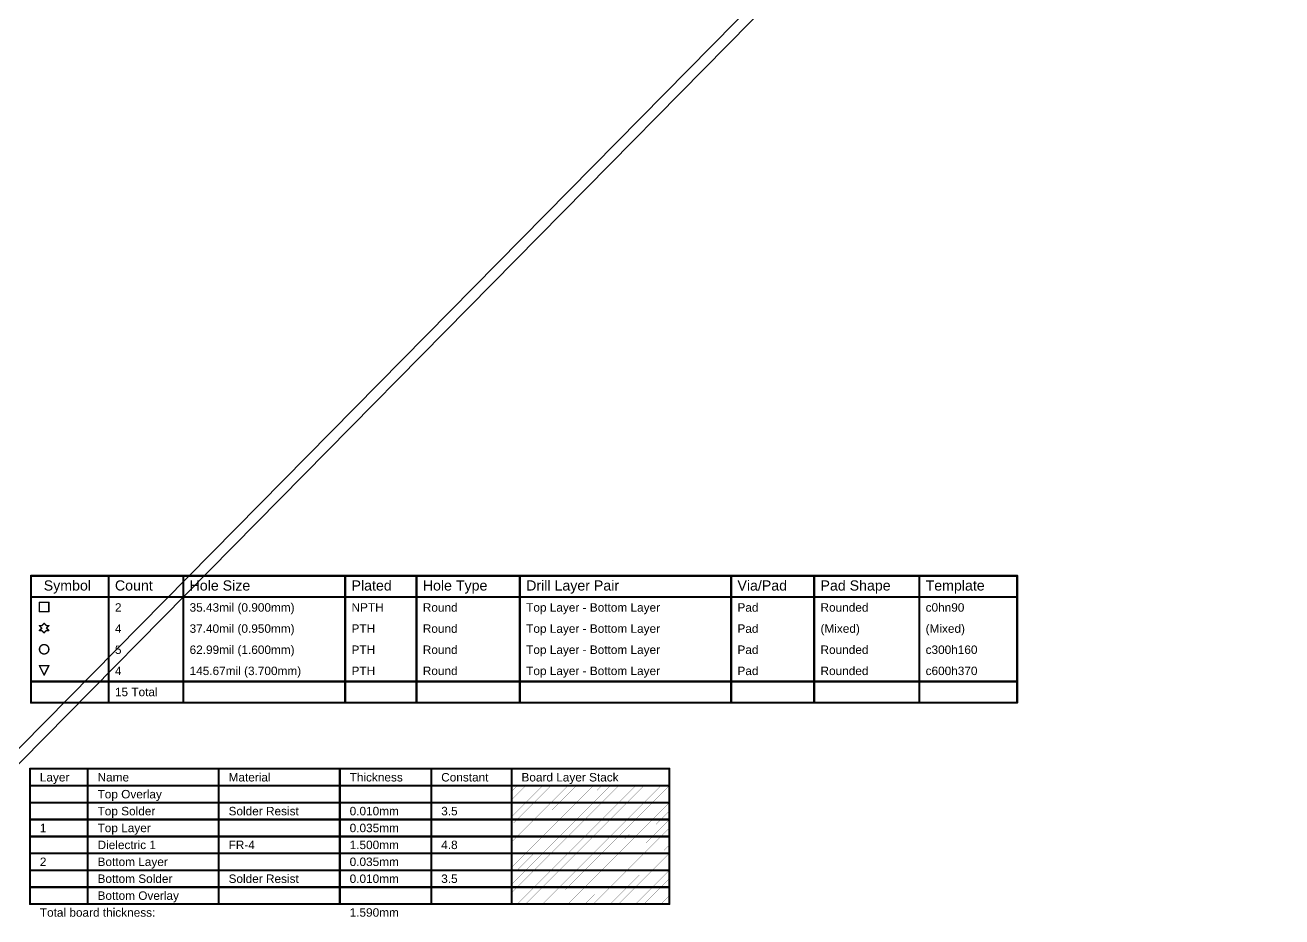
# Model space of a CAD drawing. Header units: inches. Extents: x -22 to 5433, y -38 to 5417.
# Drawn here: x 92.7 to 319.3, y -28.4 to 132.3 of the extents above; entities that cross this region are included whole.
import ezdxf

# ---------------------------------------------------------------- set-up
doc = ezdxf.new("R2010")
doc.units = ezdxf.units.IN
for name, color, linetype in [('Drill Drawing', 1, 'Continuous'), ('Fabrication', 76, 'Continuous'), ('Top Solder', 216, 'Continuous')]:
    doc.layers.add(name, color=color, linetype=linetype)
doc.styles.add('Arial', font='', dxfattribs={"height": 0.2})
doc.styles.get('Arial').set_extended_font_data('Arial')

# ---------------------------------------------------------------- blocks, each defined once
blk = doc.blocks.new('TL3340AF160QG_5')
at = {"layer": 'Top Solder'}
for p in [(1.7, 0.34), (-0.77, 0)]:
    blk.add_line(p, (5432.07, -5356.68), dxfattribs=at)

msp = doc.modelspace()

# ---------------------------------------------------------------- linework, layer by layer
at = {"layer": 'Drill Drawing'}
for points, const_width in [([(93.79, 33.08), (271.59, 33.08)], 0.381), ([(93.79, 10.22), (93.79, 33.08)], 0.381), ([(107.78, 10.22), (107.78, 33.08)], 0.381), ([(121.24, 10.22), (121.24, 33.08)], 0.381), ([(150.44, 10.22), (150.44, 33.08)], 0.381), ([(163.29, 10.22), (163.29, 33.08)], 0.381), ([(181.93, 10.22), (181.93, 33.08)], 0.381), ([(220.02, 10.22), (220.02, 33.08)], 0.381), ([(235, 10.22), (235, 33.08)], 0.381), ([(253.94, 10.22), (253.94, 33.08)], 0.381), ([(271.59, 10.22), (271.59, 33.08)], 0.381), ([(93.79, 29.27), (271.59, 29.27)], 0.381), ([(95.31, 28.3), (97, 28.3)], 0.254), ([(95.31, 26.61), (95.31, 28.3)], 0.254), ([(97, 26.61), (97, 28.3)], 0.254), ([(95.31, 26.61), (97, 26.61)], 0.254), ([(95.31, 24.07), (95.73, 23.64)], 0.254), ([(95.31, 24.07), (95.73, 24.07)], 0.254), ([(95.31, 23.22), (95.73, 23.64)], 0.254), ([(95.31, 23.22), (95.73, 23.22)], 0.254), ([(95.73, 24.07), (96.15, 24.49)], 0.254), ([(95.73, 23.22), (96.15, 22.8)], 0.254), ([(96.15, 24.49), (96.58, 24.07)], 0.254), ([(96.15, 22.8), (96.58, 23.22)], 0.254), ([(96.58, 24.07), (97, 24.07)], 0.254), ([(96.58, 23.64), (97, 24.07)], 0.254), ([(96.58, 23.64), (97, 23.22)], 0.254), ([(96.58, 23.22), (97, 23.22)], 0.254), ([(95.31, 16.87), (97, 16.87)], 0.254), ([(95.31, 16.87), (96.15, 15.18)], 0.254), ([(96.15, 15.18), (97, 16.87)], 0.254), ([(93.79, 14.03), (271.59, 14.03)], 0.381), ([(93.79, 10.22), (271.59, 10.22)], 0.381)]:
    msp.add_lwpolyline(points, dxfattribs=dict(at, const_width=const_width))
for points, const_width in [([(93.69, 33.08, 1), (93.88, 33.08, 1)], 0.191), ([(93.69, 33.08, 1), (93.88, 33.08, 1)], 0.191), ([(107.69, 33.08, 1), (107.88, 33.08, 1)], 0.191), ([(121.15, 33.08, 1), (121.34, 33.08, 1)], 0.191), ([(150.35, 33.08, 1), (150.54, 33.08, 1)], 0.191), ([(163.2, 33.08, 1), (163.39, 33.08, 1)], 0.191), ([(181.83, 33.08, 1), (182.02, 33.08, 1)], 0.191), ([(219.92, 33.08, 1), (220.11, 33.08, 1)], 0.191), ([(234.91, 33.08, 1), (235.1, 33.08, 1)], 0.191), ([(253.85, 33.08, 1), (254.04, 33.08, 1)], 0.191), ([(271.5, 33.08, 1), (271.69, 33.08, 1)], 0.191), ([(271.5, 33.08, 1), (271.69, 33.08, 1)], 0.191), ([(93.69, 29.27, 1), (93.88, 29.27, 1)], 0.191), ([(271.5, 29.27, 1), (271.69, 29.27, 1)], 0.191), ([(95.24, 28.3, 1), (95.37, 28.3, 1)], 0.127), ([(95.24, 28.3, 1), (95.37, 28.3, 1)], 0.127), ([(96.94, 28.3, 1), (97.07, 28.3, 1)], 0.127), ([(96.94, 28.3, 1), (97.07, 28.3, 1)], 0.127), ([(95.24, 26.61, 1), (95.37, 26.61, 1)], 0.127), ([(95.24, 26.61, 1), (95.37, 26.61, 1)], 0.127), ([(96.94, 26.61, 1), (97.07, 26.61, 1)], 0.127), ([(96.94, 26.61, 1), (97.07, 26.61, 1)], 0.127), ([(95.24, 24.07, 1), (95.37, 24.07, 1)], 0.127), ([(95.24, 24.07, 1), (95.37, 24.07, 1)], 0.127), ([(95.24, 23.22, 1), (95.37, 23.22, 1)], 0.127), ([(95.24, 23.22, 1), (95.37, 23.22, 1)], 0.127), ([(95.67, 24.07, 1), (95.8, 24.07, 1)], 0.127), ([(95.67, 24.07, 1), (95.8, 24.07, 1)], 0.127), ([(95.67, 23.64, 1), (95.8, 23.64, 1)], 0.127), ([(95.67, 23.64, 1), (95.8, 23.64, 1)], 0.127), ([(95.67, 23.22, 1), (95.8, 23.22, 1)], 0.127), ([(95.67, 23.22, 1), (95.8, 23.22, 1)], 0.127), ([(96.09, 24.49, 1), (96.22, 24.49, 1)], 0.127), ([(96.09, 24.49, 1), (96.22, 24.49, 1)], 0.127), ([(96.09, 22.8, 1), (96.22, 22.8, 1)], 0.127), ([(96.09, 22.8, 1), (96.22, 22.8, 1)], 0.127), ([(96.51, 24.07, 1), (96.64, 24.07, 1)], 0.127), ([(96.51, 24.07, 1), (96.64, 24.07, 1)], 0.127), ([(96.51, 23.64, 1), (96.64, 23.64, 1)], 0.127), ([(96.51, 23.64, 1), (96.64, 23.64, 1)], 0.127), ([(96.51, 23.22, 1), (96.64, 23.22, 1)], 0.127), ([(96.51, 23.22, 1), (96.64, 23.22, 1)], 0.127), ([(96.94, 24.07, 1), (97.07, 24.07, 1)], 0.127), ([(96.94, 24.07, 1), (97.07, 24.07, 1)], 0.127), ([(96.94, 23.22, 1), (97.07, 23.22, 1)], 0.127), ([(96.94, 23.22, 1), (97.07, 23.22, 1)], 0.127), ([(97, 19.83, 1), (95.31, 19.83, 1)], 0.254), ([(95.24, 19.83, 1), (95.37, 19.83, 1)], 0.127), ([(96.94, 19.83, 1), (97.07, 19.83, 1)], 0.127), ([(95.24, 16.87, 1), (95.37, 16.87, 1)], 0.127), ([(95.24, 16.87, 1), (95.37, 16.87, 1)], 0.127), ([(96.94, 16.87, 1), (97.07, 16.87, 1)], 0.127), ([(96.94, 16.87, 1), (97.07, 16.87, 1)], 0.127), ([(93.69, 14.03, 1), (93.88, 14.03, 1)], 0.191), ([(96.09, 15.18, 1), (96.22, 15.18, 1)], 0.127), ([(96.09, 15.18, 1), (96.22, 15.18, 1)], 0.127), ([(271.5, 14.03, 1), (271.69, 14.03, 1)], 0.191), ([(93.69, 10.22, 1), (93.88, 10.22, 1)], 0.191), ([(93.69, 10.22, 1), (93.88, 10.22, 1)], 0.191), ([(107.69, 10.22, 1), (107.88, 10.22, 1)], 0.191), ([(121.15, 10.22, 1), (121.34, 10.22, 1)], 0.191), ([(150.35, 10.22, 1), (150.54, 10.22, 1)], 0.191), ([(163.2, 10.22, 1), (163.39, 10.22, 1)], 0.191), ([(181.83, 10.22, 1), (182.02, 10.22, 1)], 0.191), ([(219.92, 10.22, 1), (220.11, 10.22, 1)], 0.191), ([(234.91, 10.22, 1), (235.1, 10.22, 1)], 0.191), ([(253.85, 10.22, 1), (254.04, 10.22, 1)], 0.191), ([(271.5, 10.22, 1), (271.69, 10.22, 1)], 0.191), ([(271.5, 10.22, 1), (271.69, 10.22, 1)], 0.191)]:
    msp.add_lwpolyline(points, format="xyb", close=True, dxfattribs=dict(at, const_width=const_width))
at = {"layer": 'Fabrication'}
for points, const_width in [([(93.6, -1.71), (208.89, -1.71)], 0.381), ([(93.6, -26.1), (93.6, -1.71)], 0.381), ([(104.01, -26.1), (104.01, -1.71)], 0.381), ([(127.63, -26.1), (127.63, -1.71)], 0.381), ([(149.47, -26.1), (149.47, -1.71)], 0.381), ([(165.97, -26.1), (165.97, -1.71)], 0.381), ([(180.45, -26.1), (180.45, -1.71)], 0.381), ([(208.89, -26.1), (208.89, -1.71)], 0.381), ([(93.6, -4.76), (208.89, -4.76)], 0.381), ([(180.45, -7.29), (182.98, -4.76)], 0.0254), ([(180.45, -5.77), (181.45, -4.76)], 0.0254), ([(181.45, -7.81), (184.5, -4.76)], 0.0254), ([(182.98, -7.81), (186.03, -4.76)], 0.0254), ([(184.5, -7.81), (187.55, -4.76)], 0.0254), ([(186.03, -7.81), (189.07, -4.76)], 0.0254), ([(187.55, -7.81), (190.6, -4.76)], 0.0254), ([(189.07, -7.81), (192.12, -4.76)], 0.0254), ([(190.6, -7.81), (193.65, -4.76)], 0.0254), ([(192.12, -7.81), (195.17, -4.76)], 0.0254), ([(193.65, -7.81), (196.69, -4.76)], 0.0254), ([(195.17, -7.81), (198.22, -4.76)], 0.0254), ([(196.69, -7.81), (199.74, -4.76)], 0.0254), ([(198.22, -7.81), (201.27, -4.76)], 0.0254), ([(199.74, -7.81), (202.79, -4.76)], 0.0254), ([(201.27, -7.81), (204.31, -4.76)], 0.0254), ([(202.79, -7.81), (205.84, -4.76)], 0.0254), ([(204.31, -7.81), (207.36, -4.76)], 0.0254), ([(205.84, -7.81), (208.89, -4.76)], 0.0254), ([(207.36, -7.81), (208.89, -6.29)], 0.0254), ([(93.6, -7.81), (104.01, -7.81)], 0.381), ([(104.01, -7.81), (127.63, -7.81)], 0.381), ([(127.63, -7.81), (149.47, -7.81)], 0.381), ([(149.47, -7.81), (165.97, -7.81)], 0.381), ([(165.97, -7.81), (180.45, -7.81)], 0.381), ([(180.45, -7.81), (208.89, -7.81)], 0.381), ([(180.45, -10.34), (182.98, -7.81)], 0.0254), ([(180.45, -8.82), (181.45, -7.81)], 0.0254), ([(181.45, -10.86), (184.5, -7.81)], 0.0254), ([(182.98, -10.86), (186.03, -7.81)], 0.0254), ([(184.5, -10.86), (187.55, -7.81)], 0.0254), ([(186.03, -10.86), (189.07, -7.81)], 0.0254), ([(187.55, -10.86), (190.6, -7.81)], 0.0254), ([(189.07, -10.86), (192.12, -7.81)], 0.0254), ([(190.6, -10.86), (193.65, -7.81)], 0.0254), ([(192.12, -10.86), (195.17, -7.81)], 0.0254), ([(193.65, -10.86), (196.69, -7.81)], 0.0254), ([(195.17, -10.86), (198.22, -7.81)], 0.0254), ([(196.69, -10.86), (199.74, -7.81)], 0.0254), ([(198.22, -10.86), (201.27, -7.81)], 0.0254), ([(199.74, -10.86), (202.79, -7.81)], 0.0254), ([(201.27, -10.86), (204.31, -7.81)], 0.0254), ([(202.79, -10.86), (205.84, -7.81)], 0.0254), ([(204.31, -10.86), (207.36, -7.81)], 0.0254), ([(205.84, -10.86), (208.89, -7.81)], 0.0254), ([(93.6, -10.86), (104.01, -10.86)], 0.381), ([(104.01, -10.86), (127.63, -10.86)], 0.381), ([(127.63, -10.86), (149.47, -10.86)], 0.381), ([(149.47, -10.86), (165.97, -10.86)], 0.381), ([(165.97, -10.86), (180.45, -10.86)], 0.381), ([(180.45, -10.86), (208.89, -10.86)], 0.381), ([(180.45, -13.39), (182.98, -10.86)], 0.0254), ([(180.45, -11.87), (181.45, -10.86)], 0.0254), ([(181.45, -13.91), (184.5, -10.86)], 0.0254), ([(182.98, -13.91), (186.03, -10.86)], 0.0254), ([(184.5, -13.91), (187.55, -10.86)], 0.0254), ([(186.03, -13.91), (189.07, -10.86)], 0.0254), ([(187.55, -13.91), (190.6, -10.86)], 0.0254), ([(189.07, -13.91), (192.12, -10.86)], 0.0254), ([(190.6, -13.91), (193.65, -10.86)], 0.0254), ([(192.12, -13.91), (195.17, -10.86)], 0.0254), ([(193.65, -13.91), (196.69, -10.86)], 0.0254), ([(195.17, -13.91), (198.22, -10.86)], 0.0254), ([(196.69, -13.91), (199.74, -10.86)], 0.0254), ([(198.22, -13.91), (201.27, -10.86)], 0.0254), ([(199.74, -13.91), (202.79, -10.86)], 0.0254), ([(201.27, -13.91), (204.31, -10.86)], 0.0254), ([(202.79, -13.91), (205.84, -10.86)], 0.0254), ([(204.31, -13.91), (207.36, -10.86)], 0.0254), ([(205.84, -13.91), (208.89, -10.86)], 0.0254), ([(207.36, -10.86), (208.89, -9.33)], 0.0254), ([(207.36, -13.91), (208.89, -12.38)], 0.0254), ([(93.6, -13.91), (104.01, -13.91)], 0.381), ([(104.01, -13.91), (127.63, -13.91)], 0.381), ([(127.63, -13.91), (149.47, -13.91)], 0.381), ([(149.47, -13.91), (165.97, -13.91)], 0.381), ([(165.97, -13.91), (180.45, -13.91)], 0.381), ([(180.45, -13.91), (208.89, -13.91)], 0.381), ([(180.45, -16.44), (182.98, -13.91)], 0.0254), ([(180.45, -14.91), (181.45, -13.91)], 0.0254), ([(181.45, -16.95), (184.5, -13.91)], 0.0254), ([(182.98, -16.95), (186.03, -13.91)], 0.0254), ([(184.5, -16.95), (187.55, -13.91)], 0.0254), ([(186.03, -16.95), (189.07, -13.91)], 0.0254), ([(187.55, -16.95), (190.6, -13.91)], 0.0254), ([(189.07, -16.95), (192.12, -13.91)], 0.0254), ([(190.6, -16.95), (193.65, -13.91)], 0.0254), ([(192.12, -16.95), (195.17, -13.91)], 0.0254), ([(193.65, -16.95), (196.69, -13.91)], 0.0254), ([(195.17, -16.95), (198.22, -13.91)], 0.0254), ([(196.69, -16.95), (199.74, -13.91)], 0.0254), ([(198.22, -16.95), (201.27, -13.91)], 0.0254), ([(199.74, -16.95), (202.79, -13.91)], 0.0254), ([(201.27, -16.95), (204.31, -13.91)], 0.0254), ([(202.79, -16.95), (205.84, -13.91)], 0.0254), ([(204.31, -16.95), (207.36, -13.91)], 0.0254), ([(205.84, -16.95), (208.89, -13.91)], 0.0254), ([(207.36, -16.95), (208.89, -15.43)], 0.0254), ([(93.6, -16.95), (104.01, -16.95)], 0.381), ([(104.01, -16.95), (127.63, -16.95)], 0.381), ([(127.63, -16.95), (149.47, -16.95)], 0.381), ([(149.47, -16.95), (165.97, -16.95)], 0.381), ([(165.97, -16.95), (180.45, -16.95)], 0.381), ([(180.45, -16.95), (208.89, -16.95)], 0.381), ([(180.45, -19.49), (182.98, -16.95)], 0.0254), ([(180.45, -17.96), (181.45, -16.95)], 0.0254), ([(181.45, -20), (184.5, -16.95)], 0.0254), ([(182.98, -20), (186.03, -16.95)], 0.0254), ([(184.5, -20), (187.55, -16.95)], 0.0254), ([(186.03, -20), (189.07, -16.95)], 0.0254), ([(187.55, -20), (190.6, -16.95)], 0.0254), ([(189.07, -20), (192.12, -16.95)], 0.0254), ([(190.6, -20), (193.65, -16.95)], 0.0254), ([(192.12, -20), (195.17, -16.95)], 0.0254), ([(193.65, -20), (196.69, -16.95)], 0.0254), ([(195.17, -20), (198.22, -16.95)], 0.0254), ([(196.69, -20), (199.74, -16.95)], 0.0254), ([(198.22, -20), (201.27, -16.95)], 0.0254), ([(199.74, -20), (202.79, -16.95)], 0.0254), ([(201.27, -20), (204.31, -16.95)], 0.0254), ([(202.79, -20), (205.84, -16.95)], 0.0254), ([(204.31, -20), (207.36, -16.95)], 0.0254), ([(205.84, -20), (208.89, -16.95)], 0.0254), ([(93.6, -20), (104.01, -20)], 0.381), ([(104.01, -20), (127.63, -20)], 0.381), ([(127.63, -20), (149.47, -20)], 0.381), ([(149.47, -20), (165.97, -20)], 0.381), ([(165.97, -20), (180.45, -20)], 0.381), ([(180.45, -20), (208.89, -20)], 0.381), ([(180.45, -22.53), (182.98, -20)], 0.0254), ([(180.45, -21.01), (181.45, -20)], 0.0254), ([(181.45, -23.05), (184.5, -20)], 0.0254), ([(182.98, -23.05), (186.03, -20)], 0.0254), ([(184.5, -23.05), (187.55, -20)], 0.0254), ([(186.03, -23.05), (189.07, -20)], 0.0254), ([(187.55, -23.05), (190.6, -20)], 0.0254), ([(189.07, -23.05), (192.12, -20)], 0.0254), ([(190.6, -23.05), (193.65, -20)], 0.0254), ([(192.12, -23.05), (195.17, -20)], 0.0254), ([(193.65, -23.05), (196.69, -20)], 0.0254), ([(195.17, -23.05), (198.22, -20)], 0.0254), ([(196.69, -23.05), (199.74, -20)], 0.0254), ([(198.22, -23.05), (201.27, -20)], 0.0254), ([(199.74, -23.05), (202.79, -20)], 0.0254), ([(201.27, -23.05), (204.31, -20)], 0.0254), ([(202.79, -23.05), (205.84, -20)], 0.0254), ([(204.31, -23.05), (207.36, -20)], 0.0254), ([(205.84, -23.05), (208.89, -20)], 0.0254), ([(207.36, -20), (208.89, -18.48)], 0.0254), ([(207.36, -23.05), (208.89, -21.53)], 0.0254), ([(93.6, -23.05), (104.01, -23.05)], 0.381), ([(104.01, -23.05), (127.63, -23.05)], 0.381), ([(127.63, -23.05), (149.47, -23.05)], 0.381), ([(149.47, -23.05), (165.97, -23.05)], 0.381), ([(165.97, -23.05), (180.45, -23.05)], 0.381), ([(180.45, -23.05), (208.89, -23.05)], 0.381), ([(180.45, -25.58), (182.98, -23.05)], 0.0254), ([(180.45, -24.06), (181.45, -23.05)], 0.0254), ([(181.45, -26.1), (184.5, -23.05)], 0.0254), ([(182.98, -26.1), (186.03, -23.05)], 0.0254), ([(184.5, -26.1), (187.55, -23.05)], 0.0254), ([(186.03, -26.1), (189.07, -23.05)], 0.0254), ([(187.55, -26.1), (190.6, -23.05)], 0.0254), ([(189.07, -26.1), (192.12, -23.05)], 0.0254), ([(190.6, -26.1), (193.65, -23.05)], 0.0254), ([(192.12, -26.1), (195.17, -23.05)], 0.0254), ([(193.65, -26.1), (196.69, -23.05)], 0.0254), ([(195.17, -26.1), (198.22, -23.05)], 0.0254), ([(196.69, -26.1), (199.74, -23.05)], 0.0254), ([(198.22, -26.1), (201.27, -23.05)], 0.0254), ([(199.74, -26.1), (202.79, -23.05)], 0.0254), ([(201.27, -26.1), (204.31, -23.05)], 0.0254), ([(202.79, -26.1), (205.84, -23.05)], 0.0254), ([(204.31, -26.1), (207.36, -23.05)], 0.0254), ([(205.84, -26.1), (208.89, -23.05)], 0.0254), ([(207.36, -26.1), (208.89, -24.57)], 0.0254), ([(93.6, -26.1), (104.01, -26.1)], 0.381), ([(104.01, -26.1), (127.63, -26.1)], 0.381), ([(127.63, -26.1), (149.47, -26.1)], 0.381), ([(149.47, -26.1), (165.97, -26.1)], 0.381), ([(165.97, -26.1), (180.45, -26.1)], 0.381), ([(180.45, -26.1), (208.89, -26.1)], 0.381)]:
    msp.add_lwpolyline(points, dxfattribs=dict(at, const_width=const_width))
for points, const_width in [([(93.51, -1.71, 1), (93.7, -1.71, 1)], 0.191), ([(93.51, -1.71, 1), (93.7, -1.71, 1)], 0.191), ([(103.92, -1.71, 1), (104.11, -1.71, 1)], 0.191), ([(127.53, -1.71, 1), (127.72, -1.71, 1)], 0.191), ([(149.37, -1.71, 1), (149.56, -1.71, 1)], 0.191), ([(165.88, -1.71, 1), (166.07, -1.71, 1)], 0.191), ([(180.35, -1.71, 1), (180.54, -1.71, 1)], 0.191), ([(208.79, -1.71, 1), (208.98, -1.71, 1)], 0.191), ([(208.79, -1.71, 1), (208.98, -1.71, 1)], 0.191), ([(93.51, -4.76, 1), (93.7, -4.76, 1)], 0.191), ([(180.44, -5.77, 1), (180.45, -5.77, 1)], 0.0127), ([(181.45, -4.76, 1), (181.46, -4.76, 1)], 0.0127), ([(182.97, -4.76, 1), (182.99, -4.76, 1)], 0.0127), ([(184.5, -4.76, 1), (184.51, -4.76, 1)], 0.0127), ([(186.02, -4.76, 1), (186.03, -4.76, 1)], 0.0127), ([(187.54, -4.76, 1), (187.56, -4.76, 1)], 0.0127), ([(189.07, -4.76, 1), (189.08, -4.76, 1)], 0.0127), ([(190.59, -4.76, 1), (190.61, -4.76, 1)], 0.0127), ([(192.12, -4.76, 1), (192.13, -4.76, 1)], 0.0127), ([(193.64, -4.76, 1), (193.65, -4.76, 1)], 0.0127), ([(195.16, -4.76, 1), (195.18, -4.76, 1)], 0.0127), ([(196.69, -4.76, 1), (196.7, -4.76, 1)], 0.0127), ([(198.21, -4.76, 1), (198.23, -4.76, 1)], 0.0127), ([(199.74, -4.76, 1), (199.75, -4.76, 1)], 0.0127), ([(201.26, -4.76, 1), (201.27, -4.76, 1)], 0.0127), ([(202.78, -4.76, 1), (202.8, -4.76, 1)], 0.0127), ([(204.31, -4.76, 1), (204.32, -4.76, 1)], 0.0127), ([(205.83, -4.76, 1), (205.85, -4.76, 1)], 0.0127), ([(207.36, -4.76, 1), (207.37, -4.76, 1)], 0.0127), ([(208.79, -4.76, 1), (208.98, -4.76, 1)], 0.191), ([(208.88, -4.76, 1), (208.89, -4.76, 1)], 0.0127), ([(208.88, -6.29, 1), (208.89, -6.29, 1)], 0.0127), ([(93.51, -7.81, 1), (93.7, -7.81, 1)], 0.191), ([(103.92, -7.81, 1), (104.11, -7.81, 1)], 0.191), ([(103.92, -7.81, 1), (104.11, -7.81, 1)], 0.191), ([(127.53, -7.81, 1), (127.72, -7.81, 1)], 0.191), ([(127.53, -7.81, 1), (127.72, -7.81, 1)], 0.191), ([(149.37, -7.81, 1), (149.56, -7.81, 1)], 0.191), ([(149.37, -7.81, 1), (149.56, -7.81, 1)], 0.191), ([(165.88, -7.81, 1), (166.07, -7.81, 1)], 0.191), ([(165.88, -7.81, 1), (166.07, -7.81, 1)], 0.191), ([(180.35, -7.81, 1), (180.54, -7.81, 1)], 0.191), ([(180.35, -7.81, 1), (180.54, -7.81, 1)], 0.191), ([(180.44, -7.29, 1), (180.45, -7.29, 1)], 0.0127), ([(180.44, -8.82, 1), (180.45, -8.82, 1)], 0.0127), ([(181.45, -7.81, 1), (181.46, -7.81, 1)], 0.0127), ([(181.45, -7.81, 1), (181.46, -7.81, 1)], 0.0127), ([(182.97, -7.81, 1), (182.99, -7.81, 1)], 0.0127), ([(182.97, -7.81, 1), (182.99, -7.81, 1)], 0.0127), ([(184.5, -7.81, 1), (184.51, -7.81, 1)], 0.0127), ([(184.5, -7.81, 1), (184.51, -7.81, 1)], 0.0127), ([(186.02, -7.81, 1), (186.03, -7.81, 1)], 0.0127), ([(186.02, -7.81, 1), (186.03, -7.81, 1)], 0.0127), ([(187.54, -7.81, 1), (187.56, -7.81, 1)], 0.0127), ([(187.54, -7.81, 1), (187.56, -7.81, 1)], 0.0127), ([(189.07, -7.81, 1), (189.08, -7.81, 1)], 0.0127), ([(189.07, -7.81, 1), (189.08, -7.81, 1)], 0.0127), ([(190.59, -7.81, 1), (190.61, -7.81, 1)], 0.0127), ([(190.59, -7.81, 1), (190.61, -7.81, 1)], 0.0127), ([(192.12, -7.81, 1), (192.13, -7.81, 1)], 0.0127), ([(192.12, -7.81, 1), (192.13, -7.81, 1)], 0.0127), ([(193.64, -7.81, 1), (193.65, -7.81, 1)], 0.0127), ([(193.64, -7.81, 1), (193.65, -7.81, 1)], 0.0127), ([(195.16, -7.81, 1), (195.18, -7.81, 1)], 0.0127), ([(195.16, -7.81, 1), (195.18, -7.81, 1)], 0.0127), ([(196.69, -7.81, 1), (196.7, -7.81, 1)], 0.0127), ([(196.69, -7.81, 1), (196.7, -7.81, 1)], 0.0127), ([(198.21, -7.81, 1), (198.23, -7.81, 1)], 0.0127), ([(198.21, -7.81, 1), (198.23, -7.81, 1)], 0.0127), ([(199.74, -7.81, 1), (199.75, -7.81, 1)], 0.0127), ([(199.74, -7.81, 1), (199.75, -7.81, 1)], 0.0127), ([(201.26, -7.81, 1), (201.27, -7.81, 1)], 0.0127), ([(201.26, -7.81, 1), (201.27, -7.81, 1)], 0.0127), ([(202.78, -7.81, 1), (202.8, -7.81, 1)], 0.0127), ([(202.78, -7.81, 1), (202.8, -7.81, 1)], 0.0127), ([(204.31, -7.81, 1), (204.32, -7.81, 1)], 0.0127), ([(204.31, -7.81, 1), (204.32, -7.81, 1)], 0.0127), ([(205.83, -7.81, 1), (205.85, -7.81, 1)], 0.0127), ([(205.83, -7.81, 1), (205.85, -7.81, 1)], 0.0127), ([(207.36, -7.81, 1), (207.37, -7.81, 1)], 0.0127), ([(207.36, -7.81, 1), (207.37, -7.81, 1)], 0.0127), ([(208.79, -7.81, 1), (208.98, -7.81, 1)], 0.191), ([(208.88, -7.81, 1), (208.89, -7.81, 1)], 0.0127), ([(93.51, -10.86, 1), (93.7, -10.86, 1)], 0.191), ([(103.92, -10.86, 1), (104.11, -10.86, 1)], 0.191), ([(103.92, -10.86, 1), (104.11, -10.86, 1)], 0.191), ([(127.53, -10.86, 1), (127.72, -10.86, 1)], 0.191), ([(127.53, -10.86, 1), (127.72, -10.86, 1)], 0.191), ([(149.37, -10.86, 1), (149.56, -10.86, 1)], 0.191), ([(149.37, -10.86, 1), (149.56, -10.86, 1)], 0.191), ([(165.88, -10.86, 1), (166.07, -10.86, 1)], 0.191), ([(165.88, -10.86, 1), (166.07, -10.86, 1)], 0.191), ([(180.35, -10.86, 1), (180.54, -10.86, 1)], 0.191), ([(180.35, -10.86, 1), (180.54, -10.86, 1)], 0.191), ([(180.44, -10.34, 1), (180.45, -10.34, 1)], 0.0127), ([(181.45, -10.86, 1), (181.46, -10.86, 1)], 0.0127), ([(181.45, -10.86, 1), (181.46, -10.86, 1)], 0.0127), ([(182.97, -10.86, 1), (182.99, -10.86, 1)], 0.0127), ([(182.97, -10.86, 1), (182.99, -10.86, 1)], 0.0127), ([(184.5, -10.86, 1), (184.51, -10.86, 1)], 0.0127), ([(184.5, -10.86, 1), (184.51, -10.86, 1)], 0.0127), ([(186.02, -10.86, 1), (186.03, -10.86, 1)], 0.0127), ([(186.02, -10.86, 1), (186.03, -10.86, 1)], 0.0127), ([(187.54, -10.86, 1), (187.56, -10.86, 1)], 0.0127), ([(187.54, -10.86, 1), (187.56, -10.86, 1)], 0.0127), ([(189.07, -10.86, 1), (189.08, -10.86, 1)], 0.0127), ([(189.07, -10.86, 1), (189.08, -10.86, 1)], 0.0127), ([(190.59, -10.86, 1), (190.61, -10.86, 1)], 0.0127), ([(190.59, -10.86, 1), (190.61, -10.86, 1)], 0.0127), ([(192.12, -10.86, 1), (192.13, -10.86, 1)], 0.0127), ([(192.12, -10.86, 1), (192.13, -10.86, 1)], 0.0127), ([(193.64, -10.86, 1), (193.65, -10.86, 1)], 0.0127), ([(193.64, -10.86, 1), (193.65, -10.86, 1)], 0.0127), ([(195.16, -10.86, 1), (195.18, -10.86, 1)], 0.0127), ([(195.16, -10.86, 1), (195.18, -10.86, 1)], 0.0127), ([(196.69, -10.86, 1), (196.7, -10.86, 1)], 0.0127), ([(196.69, -10.86, 1), (196.7, -10.86, 1)], 0.0127), ([(198.21, -10.86, 1), (198.23, -10.86, 1)], 0.0127), ([(198.21, -10.86, 1), (198.23, -10.86, 1)], 0.0127), ([(199.74, -10.86, 1), (199.75, -10.86, 1)], 0.0127), ([(199.74, -10.86, 1), (199.75, -10.86, 1)], 0.0127), ([(201.26, -10.86, 1), (201.27, -10.86, 1)], 0.0127), ([(201.26, -10.86, 1), (201.27, -10.86, 1)], 0.0127), ([(202.78, -10.86, 1), (202.8, -10.86, 1)], 0.0127), ([(202.78, -10.86, 1), (202.8, -10.86, 1)], 0.0127), ([(204.31, -10.86, 1), (204.32, -10.86, 1)], 0.0127), ([(204.31, -10.86, 1), (204.32, -10.86, 1)], 0.0127), ([(205.83, -10.86, 1), (205.85, -10.86, 1)], 0.0127), ([(205.83, -10.86, 1), (205.85, -10.86, 1)], 0.0127), ([(207.36, -10.86, 1), (207.37, -10.86, 1)], 0.0127), ([(207.36, -10.86, 1), (207.37, -10.86, 1)], 0.0127), ([(208.79, -10.86, 1), (208.98, -10.86, 1)], 0.191), ([(208.88, -9.33, 1), (208.89, -9.33, 1)], 0.0127), ([(208.88, -10.86, 1), (208.89, -10.86, 1)], 0.0127), ([(180.44, -11.87, 1), (180.45, -11.87, 1)], 0.0127), ([(180.44, -13.39, 1), (180.45, -13.39, 1)], 0.0127), ([(208.88, -12.38, 1), (208.89, -12.38, 1)], 0.0127), ([(93.51, -13.91, 1), (93.7, -13.91, 1)], 0.191), ([(103.92, -13.91, 1), (104.11, -13.91, 1)], 0.191), ([(103.92, -13.91, 1), (104.11, -13.91, 1)], 0.191), ([(127.53, -13.91, 1), (127.72, -13.91, 1)], 0.191), ([(127.53, -13.91, 1), (127.72, -13.91, 1)], 0.191), ([(149.37, -13.91, 1), (149.56, -13.91, 1)], 0.191), ([(149.37, -13.91, 1), (149.56, -13.91, 1)], 0.191), ([(165.88, -13.91, 1), (166.07, -13.91, 1)], 0.191), ([(165.88, -13.91, 1), (166.07, -13.91, 1)], 0.191), ([(180.35, -13.91, 1), (180.54, -13.91, 1)], 0.191), ([(180.35, -13.91, 1), (180.54, -13.91, 1)], 0.191), ([(180.44, -14.91, 1), (180.45, -14.91, 1)], 0.0127), ([(181.45, -13.91, 1), (181.46, -13.91, 1)], 0.0127), ([(181.45, -13.91, 1), (181.46, -13.91, 1)], 0.0127), ([(182.97, -13.91, 1), (182.99, -13.91, 1)], 0.0127), ([(182.97, -13.91, 1), (182.99, -13.91, 1)], 0.0127), ([(184.5, -13.91, 1), (184.51, -13.91, 1)], 0.0127), ([(184.5, -13.91, 1), (184.51, -13.91, 1)], 0.0127), ([(186.02, -13.91, 1), (186.03, -13.91, 1)], 0.0127), ([(186.02, -13.91, 1), (186.03, -13.91, 1)], 0.0127), ([(187.54, -13.91, 1), (187.56, -13.91, 1)], 0.0127), ([(187.54, -13.91, 1), (187.56, -13.91, 1)], 0.0127), ([(189.07, -13.91, 1), (189.08, -13.91, 1)], 0.0127), ([(189.07, -13.91, 1), (189.08, -13.91, 1)], 0.0127), ([(190.59, -13.91, 1), (190.61, -13.91, 1)], 0.0127), ([(190.59, -13.91, 1), (190.61, -13.91, 1)], 0.0127), ([(192.12, -13.91, 1), (192.13, -13.91, 1)], 0.0127), ([(192.12, -13.91, 1), (192.13, -13.91, 1)], 0.0127), ([(193.64, -13.91, 1), (193.65, -13.91, 1)], 0.0127), ([(193.64, -13.91, 1), (193.65, -13.91, 1)], 0.0127), ([(195.16, -13.91, 1), (195.18, -13.91, 1)], 0.0127), ([(195.16, -13.91, 1), (195.18, -13.91, 1)], 0.0127), ([(196.69, -13.91, 1), (196.7, -13.91, 1)], 0.0127), ([(196.69, -13.91, 1), (196.7, -13.91, 1)], 0.0127), ([(198.21, -13.91, 1), (198.23, -13.91, 1)], 0.0127), ([(198.21, -13.91, 1), (198.23, -13.91, 1)], 0.0127), ([(199.74, -13.91, 1), (199.75, -13.91, 1)], 0.0127), ([(199.74, -13.91, 1), (199.75, -13.91, 1)], 0.0127), ([(201.26, -13.91, 1), (201.27, -13.91, 1)], 0.0127), ([(201.26, -13.91, 1), (201.27, -13.91, 1)], 0.0127), ([(202.78, -13.91, 1), (202.8, -13.91, 1)], 0.0127), ([(202.78, -13.91, 1), (202.8, -13.91, 1)], 0.0127), ([(204.31, -13.91, 1), (204.32, -13.91, 1)], 0.0127), ([(204.31, -13.91, 1), (204.32, -13.91, 1)], 0.0127), ([(205.83, -13.91, 1), (205.85, -13.91, 1)], 0.0127), ([(205.83, -13.91, 1), (205.85, -13.91, 1)], 0.0127), ([(207.36, -13.91, 1), (207.37, -13.91, 1)], 0.0127), ([(207.36, -13.91, 1), (207.37, -13.91, 1)], 0.0127), ([(208.79, -13.91, 1), (208.98, -13.91, 1)], 0.191), ([(208.88, -13.91, 1), (208.89, -13.91, 1)], 0.0127), ([(208.88, -15.43, 1), (208.89, -15.43, 1)], 0.0127), ([(93.51, -16.95, 1), (93.7, -16.95, 1)], 0.191), ([(103.92, -16.95, 1), (104.11, -16.95, 1)], 0.191), ([(103.92, -16.95, 1), (104.11, -16.95, 1)], 0.191), ([(127.53, -16.95, 1), (127.72, -16.95, 1)], 0.191), ([(127.53, -16.95, 1), (127.72, -16.95, 1)], 0.191), ([(149.37, -16.95, 1), (149.56, -16.95, 1)], 0.191), ([(149.37, -16.95, 1), (149.56, -16.95, 1)], 0.191), ([(165.88, -16.95, 1), (166.07, -16.95, 1)], 0.191), ([(165.88, -16.95, 1), (166.07, -16.95, 1)], 0.191), ([(180.35, -16.95, 1), (180.54, -16.95, 1)], 0.191), ([(180.35, -16.95, 1), (180.54, -16.95, 1)], 0.191), ([(180.44, -16.44, 1), (180.45, -16.44, 1)], 0.0127), ([(180.44, -17.96, 1), (180.45, -17.96, 1)], 0.0127), ([(181.45, -16.95, 1), (181.46, -16.95, 1)], 0.0127), ([(181.45, -16.95, 1), (181.46, -16.95, 1)], 0.0127), ([(182.97, -16.95, 1), (182.99, -16.95, 1)], 0.0127), ([(182.97, -16.95, 1), (182.99, -16.95, 1)], 0.0127), ([(184.5, -16.95, 1), (184.51, -16.95, 1)], 0.0127), ([(184.5, -16.95, 1), (184.51, -16.95, 1)], 0.0127), ([(186.02, -16.95, 1), (186.03, -16.95, 1)], 0.0127), ([(186.02, -16.95, 1), (186.03, -16.95, 1)], 0.0127), ([(187.54, -16.95, 1), (187.56, -16.95, 1)], 0.0127), ([(187.54, -16.95, 1), (187.56, -16.95, 1)], 0.0127), ([(189.07, -16.95, 1), (189.08, -16.95, 1)], 0.0127), ([(189.07, -16.95, 1), (189.08, -16.95, 1)], 0.0127), ([(190.59, -16.95, 1), (190.61, -16.95, 1)], 0.0127), ([(190.59, -16.95, 1), (190.61, -16.95, 1)], 0.0127), ([(192.12, -16.95, 1), (192.13, -16.95, 1)], 0.0127), ([(192.12, -16.95, 1), (192.13, -16.95, 1)], 0.0127), ([(193.64, -16.95, 1), (193.65, -16.95, 1)], 0.0127), ([(193.64, -16.95, 1), (193.65, -16.95, 1)], 0.0127), ([(195.16, -16.95, 1), (195.18, -16.95, 1)], 0.0127), ([(195.16, -16.95, 1), (195.18, -16.95, 1)], 0.0127), ([(196.69, -16.95, 1), (196.7, -16.95, 1)], 0.0127), ([(196.69, -16.95, 1), (196.7, -16.95, 1)], 0.0127), ([(198.21, -16.95, 1), (198.23, -16.95, 1)], 0.0127), ([(198.21, -16.95, 1), (198.23, -16.95, 1)], 0.0127), ([(199.74, -16.95, 1), (199.75, -16.95, 1)], 0.0127), ([(199.74, -16.95, 1), (199.75, -16.95, 1)], 0.0127), ([(201.26, -16.95, 1), (201.27, -16.95, 1)], 0.0127), ([(201.26, -16.95, 1), (201.27, -16.95, 1)], 0.0127), ([(202.78, -16.95, 1), (202.8, -16.95, 1)], 0.0127), ([(202.78, -16.95, 1), (202.8, -16.95, 1)], 0.0127), ([(204.31, -16.95, 1), (204.32, -16.95, 1)], 0.0127), ([(204.31, -16.95, 1), (204.32, -16.95, 1)], 0.0127), ([(205.83, -16.95, 1), (205.85, -16.95, 1)], 0.0127), ([(205.83, -16.95, 1), (205.85, -16.95, 1)], 0.0127), ([(207.36, -16.95, 1), (207.37, -16.95, 1)], 0.0127), ([(207.36, -16.95, 1), (207.37, -16.95, 1)], 0.0127), ([(208.79, -16.95, 1), (208.98, -16.95, 1)], 0.191), ([(208.88, -16.95, 1), (208.89, -16.95, 1)], 0.0127), ([(93.51, -20, 1), (93.7, -20, 1)], 0.191), ([(103.92, -20, 1), (104.11, -20, 1)], 0.191), ([(103.92, -20, 1), (104.11, -20, 1)], 0.191), ([(127.53, -20, 1), (127.72, -20, 1)], 0.191), ([(127.53, -20, 1), (127.72, -20, 1)], 0.191), ([(149.37, -20, 1), (149.56, -20, 1)], 0.191), ([(149.37, -20, 1), (149.56, -20, 1)], 0.191), ([(165.88, -20, 1), (166.07, -20, 1)], 0.191), ([(165.88, -20, 1), (166.07, -20, 1)], 0.191), ([(180.35, -20, 1), (180.54, -20, 1)], 0.191), ([(180.35, -20, 1), (180.54, -20, 1)], 0.191), ([(180.44, -19.49, 1), (180.45, -19.49, 1)], 0.0127), ([(181.45, -20, 1), (181.46, -20, 1)], 0.0127), ([(181.45, -20, 1), (181.46, -20, 1)], 0.0127), ([(182.97, -20, 1), (182.99, -20, 1)], 0.0127), ([(182.97, -20, 1), (182.99, -20, 1)], 0.0127), ([(184.5, -20, 1), (184.51, -20, 1)], 0.0127), ([(184.5, -20, 1), (184.51, -20, 1)], 0.0127), ([(186.02, -20, 1), (186.03, -20, 1)], 0.0127), ([(186.02, -20, 1), (186.03, -20, 1)], 0.0127), ([(187.54, -20, 1), (187.56, -20, 1)], 0.0127), ([(187.54, -20, 1), (187.56, -20, 1)], 0.0127), ([(189.07, -20, 1), (189.08, -20, 1)], 0.0127), ([(189.07, -20, 1), (189.08, -20, 1)], 0.0127), ([(190.59, -20, 1), (190.61, -20, 1)], 0.0127), ([(190.59, -20, 1), (190.61, -20, 1)], 0.0127), ([(192.12, -20, 1), (192.13, -20, 1)], 0.0127), ([(192.12, -20, 1), (192.13, -20, 1)], 0.0127), ([(193.64, -20, 1), (193.65, -20, 1)], 0.0127), ([(193.64, -20, 1), (193.65, -20, 1)], 0.0127), ([(195.16, -20, 1), (195.18, -20, 1)], 0.0127), ([(195.16, -20, 1), (195.18, -20, 1)], 0.0127), ([(196.69, -20, 1), (196.7, -20, 1)], 0.0127), ([(196.69, -20, 1), (196.7, -20, 1)], 0.0127), ([(198.21, -20, 1), (198.23, -20, 1)], 0.0127), ([(198.21, -20, 1), (198.23, -20, 1)], 0.0127), ([(199.74, -20, 1), (199.75, -20, 1)], 0.0127), ([(199.74, -20, 1), (199.75, -20, 1)], 0.0127), ([(201.26, -20, 1), (201.27, -20, 1)], 0.0127), ([(201.26, -20, 1), (201.27, -20, 1)], 0.0127), ([(202.78, -20, 1), (202.8, -20, 1)], 0.0127), ([(202.78, -20, 1), (202.8, -20, 1)], 0.0127), ([(204.31, -20, 1), (204.32, -20, 1)], 0.0127), ([(204.31, -20, 1), (204.32, -20, 1)], 0.0127), ([(205.83, -20, 1), (205.85, -20, 1)], 0.0127), ([(205.83, -20, 1), (205.85, -20, 1)], 0.0127), ([(207.36, -20, 1), (207.37, -20, 1)], 0.0127), ([(207.36, -20, 1), (207.37, -20, 1)], 0.0127), ([(208.79, -20, 1), (208.98, -20, 1)], 0.191), ([(208.88, -18.48, 1), (208.89, -18.48, 1)], 0.0127), ([(208.88, -20, 1), (208.89, -20, 1)], 0.0127), ([(180.44, -21.01, 1), (180.45, -21.01, 1)], 0.0127), ([(180.44, -22.53, 1), (180.45, -22.53, 1)], 0.0127), ([(208.88, -21.53, 1), (208.89, -21.53, 1)], 0.0127), ([(93.51, -23.05, 1), (93.7, -23.05, 1)], 0.191), ([(103.92, -23.05, 1), (104.11, -23.05, 1)], 0.191), ([(103.92, -23.05, 1), (104.11, -23.05, 1)], 0.191), ([(127.53, -23.05, 1), (127.72, -23.05, 1)], 0.191), ([(127.53, -23.05, 1), (127.72, -23.05, 1)], 0.191), ([(149.37, -23.05, 1), (149.56, -23.05, 1)], 0.191), ([(149.37, -23.05, 1), (149.56, -23.05, 1)], 0.191), ([(165.88, -23.05, 1), (166.07, -23.05, 1)], 0.191), ([(165.88, -23.05, 1), (166.07, -23.05, 1)], 0.191), ([(180.35, -23.05, 1), (180.54, -23.05, 1)], 0.191), ([(180.35, -23.05, 1), (180.54, -23.05, 1)], 0.191), ([(180.44, -24.06, 1), (180.45, -24.06, 1)], 0.0127), ([(181.45, -23.05, 1), (181.46, -23.05, 1)], 0.0127), ([(181.45, -23.05, 1), (181.46, -23.05, 1)], 0.0127), ([(182.97, -23.05, 1), (182.99, -23.05, 1)], 0.0127), ([(182.97, -23.05, 1), (182.99, -23.05, 1)], 0.0127), ([(184.5, -23.05, 1), (184.51, -23.05, 1)], 0.0127), ([(184.5, -23.05, 1), (184.51, -23.05, 1)], 0.0127), ([(186.02, -23.05, 1), (186.03, -23.05, 1)], 0.0127), ([(186.02, -23.05, 1), (186.03, -23.05, 1)], 0.0127), ([(187.54, -23.05, 1), (187.56, -23.05, 1)], 0.0127), ([(187.54, -23.05, 1), (187.56, -23.05, 1)], 0.0127), ([(189.07, -23.05, 1), (189.08, -23.05, 1)], 0.0127), ([(189.07, -23.05, 1), (189.08, -23.05, 1)], 0.0127), ([(190.59, -23.05, 1), (190.61, -23.05, 1)], 0.0127), ([(190.59, -23.05, 1), (190.61, -23.05, 1)], 0.0127), ([(192.12, -23.05, 1), (192.13, -23.05, 1)], 0.0127), ([(192.12, -23.05, 1), (192.13, -23.05, 1)], 0.0127), ([(193.64, -23.05, 1), (193.65, -23.05, 1)], 0.0127), ([(193.64, -23.05, 1), (193.65, -23.05, 1)], 0.0127), ([(195.16, -23.05, 1), (195.18, -23.05, 1)], 0.0127), ([(195.16, -23.05, 1), (195.18, -23.05, 1)], 0.0127), ([(196.69, -23.05, 1), (196.7, -23.05, 1)], 0.0127), ([(196.69, -23.05, 1), (196.7, -23.05, 1)], 0.0127), ([(198.21, -23.05, 1), (198.23, -23.05, 1)], 0.0127), ([(198.21, -23.05, 1), (198.23, -23.05, 1)], 0.0127), ([(199.74, -23.05, 1), (199.75, -23.05, 1)], 0.0127), ([(199.74, -23.05, 1), (199.75, -23.05, 1)], 0.0127), ([(201.26, -23.05, 1), (201.27, -23.05, 1)], 0.0127), ([(201.26, -23.05, 1), (201.27, -23.05, 1)], 0.0127), ([(202.78, -23.05, 1), (202.8, -23.05, 1)], 0.0127), ([(202.78, -23.05, 1), (202.8, -23.05, 1)], 0.0127), ([(204.31, -23.05, 1), (204.32, -23.05, 1)], 0.0127), ([(204.31, -23.05, 1), (204.32, -23.05, 1)], 0.0127), ([(205.83, -23.05, 1), (205.85, -23.05, 1)], 0.0127), ([(205.83, -23.05, 1), (205.85, -23.05, 1)], 0.0127), ([(207.36, -23.05, 1), (207.37, -23.05, 1)], 0.0127), ([(207.36, -23.05, 1), (207.37, -23.05, 1)], 0.0127), ([(208.79, -23.05, 1), (208.98, -23.05, 1)], 0.191), ([(208.88, -23.05, 1), (208.89, -23.05, 1)], 0.0127), ([(208.88, -24.57, 1), (208.89, -24.57, 1)], 0.0127), ([(93.51, -26.1, 1), (93.7, -26.1, 1)], 0.191), ([(93.51, -26.1, 1), (93.7, -26.1, 1)], 0.191), ([(103.92, -26.1, 1), (104.11, -26.1, 1)], 0.191), ([(103.92, -26.1, 1), (104.11, -26.1, 1)], 0.191), ([(103.92, -26.1, 1), (104.11, -26.1, 1)], 0.191), ([(127.53, -26.1, 1), (127.72, -26.1, 1)], 0.191), ([(127.53, -26.1, 1), (127.72, -26.1, 1)], 0.191), ([(127.53, -26.1, 1), (127.72, -26.1, 1)], 0.191), ([(149.37, -26.1, 1), (149.56, -26.1, 1)], 0.191), ([(149.37, -26.1, 1), (149.56, -26.1, 1)], 0.191), ([(149.37, -26.1, 1), (149.56, -26.1, 1)], 0.191), ([(165.88, -26.1, 1), (166.07, -26.1, 1)], 0.191), ([(165.88, -26.1, 1), (166.07, -26.1, 1)], 0.191), ([(165.88, -26.1, 1), (166.07, -26.1, 1)], 0.191), ([(180.35, -26.1, 1), (180.54, -26.1, 1)], 0.191), ([(180.35, -26.1, 1), (180.54, -26.1, 1)], 0.191), ([(180.35, -26.1, 1), (180.54, -26.1, 1)], 0.191), ([(180.44, -25.58, 1), (180.45, -25.58, 1)], 0.0127), ([(181.45, -26.1, 1), (181.46, -26.1, 1)], 0.0127), ([(182.97, -26.1, 1), (182.99, -26.1, 1)], 0.0127), ([(184.5, -26.1, 1), (184.51, -26.1, 1)], 0.0127), ([(186.02, -26.1, 1), (186.03, -26.1, 1)], 0.0127), ([(187.54, -26.1, 1), (187.56, -26.1, 1)], 0.0127), ([(189.07, -26.1, 1), (189.08, -26.1, 1)], 0.0127), ([(190.59, -26.1, 1), (190.61, -26.1, 1)], 0.0127), ([(192.12, -26.1, 1), (192.13, -26.1, 1)], 0.0127), ([(193.64, -26.1, 1), (193.65, -26.1, 1)], 0.0127), ([(195.16, -26.1, 1), (195.18, -26.1, 1)], 0.0127), ([(196.69, -26.1, 1), (196.7, -26.1, 1)], 0.0127), ([(198.21, -26.1, 1), (198.23, -26.1, 1)], 0.0127), ([(199.74, -26.1, 1), (199.75, -26.1, 1)], 0.0127), ([(201.26, -26.1, 1), (201.27, -26.1, 1)], 0.0127), ([(202.78, -26.1, 1), (202.8, -26.1, 1)], 0.0127), ([(204.31, -26.1, 1), (204.32, -26.1, 1)], 0.0127), ([(205.83, -26.1, 1), (205.85, -26.1, 1)], 0.0127), ([(207.36, -26.1, 1), (207.37, -26.1, 1)], 0.0127), ([(208.79, -26.1, 1), (208.98, -26.1, 1)], 0.191), ([(208.79, -26.1, 1), (208.98, -26.1, 1)], 0.191)]:
    msp.add_lwpolyline(points, format="xyb", close=True, dxfattribs=dict(at, const_width=const_width))

# ---------------------------------------------------------------- block references
at = {"rotation": 90}
msp.add_blockref('TL3340AF160QG_5', (76.41, -15.45), dxfattribs=at)

# ---------------------------------------------------------------- texts
at = {"layer": 'Drill Drawing', "style": 'Arial'}
for s, height, p in [('Symbol', 1.829, (96.08, 30.42)), ('Count', 1.829, (108.92, 30.42)), ('Hole Size', 1.829, (122.38, 30.42)), ('Plated', 1.829, (151.58, 30.42)), ('Hole Type', 1.829, (164.43, 30.42)), ('Drill Layer Pair', 1.8288, (183.07, 30.42)), ('Via/Pad', 1.829, (221.16, 30.42)), ('Pad Shape', 1.829, (236.14, 30.42)), ('Template', 1.829, (255.09, 30.42)), ('2', 1.52, (108.92, 26.61)), ('35.43mil (0.900mm)', 1.524, (122.38, 26.61)), ('NPTH', 1.524, (151.58, 26.61)), ('Round', 1.524, (164.43, 26.61)), ('Top Layer - Bottom Layer', 1.524, (183.07, 26.61)), ('Pad', 1.524, (221.16, 26.61)), ('Rounded', 1.524, (236.14, 26.61)), ('c0hn90', 1.524, (255.09, 26.61)), ('4', 1.52, (108.92, 22.8)), ('37.40mil (0.950mm)', 1.524, (122.38, 22.8)), ('PTH', 1.524, (151.58, 22.8)), ('Round', 1.524, (164.43, 22.8)), ('Top Layer - Bottom Layer', 1.524, (183.07, 22.8)), ('Pad', 1.524, (221.16, 22.8)), ('(Mixed)', 1.524, (236.14, 22.8)), ('(Mixed)', 1.524, (255.09, 22.8)), ('5', 1.52, (108.92, 18.99)), ('62.99mil (1.600mm)', 1.524, (122.38, 18.99)), ('PTH', 1.524, (151.58, 18.99)), ('Round', 1.524, (164.43, 18.99)), ('Top Layer - Bottom Layer', 1.524, (183.07, 18.99)), ('Pad', 1.524, (221.16, 18.99)), ('Rounded', 1.524, (236.14, 18.99)), ('c300h160', 1.524, (255.09, 18.99)), ('4', 1.52, (108.92, 15.18)), ('145.67mil (3.700mm)', 1.524, (122.38, 15.18)), ('PTH', 1.524, (151.58, 15.18)), ('Round', 1.524, (164.43, 15.18)), ('Top Layer - Bottom Layer', 1.524, (183.07, 15.18)), ('Pad', 1.524, (221.16, 15.18)), ('Rounded', 1.524, (236.14, 15.18)), ('c600h370', 1.524, (255.09, 15.18)), ('15 Total', 1.524, (108.92, 11.37))]:
    msp.add_text(s, height=height, dxfattribs=at).set_placement(p)
at = {"layer": 'Fabrication', "style": 'Arial'}
for s, height, p in [('Layer', 1.524, (95.38, -4)), ('Name', 1.524, (105.79, -4)), ('Material', 1.524, (129.41, -4)), ('Thickness', 1.524, (151.24, -4)), ('Constant', 1.524, (167.75, -4)), ('Board Layer Stack', 1.524, (182.22, -4)), ('Top Overlay', 1.524, (105.79, -7.05)), ('Top Solder', 1.524, (105.79, -10.1)), ('Solder Resist', 1.524, (129.41, -10.1)), ('0.010mm', 1.524, (151.24, -10.1)), ('3.5', 1.524, (167.75, -10.1)), ('1', 1.52, (95.38, -13.14)), ('Top Layer', 1.524, (105.79, -13.14)), ('0.035mm', 1.524, (151.24, -13.14)), ('Dielectric 1', 1.524, (105.79, -16.19)), ('FR-4', 1.524, (129.41, -16.19)), ('1.500mm', 1.524, (151.24, -16.19)), ('4.8', 1.524, (167.75, -16.19)), ('2', 1.52, (95.38, -19.24)), ('Bottom Layer', 1.524, (105.79, -19.24)), ('0.035mm', 1.524, (151.24, -19.24)), ('Bottom Solder', 1.524, (105.79, -22.29)), ('Solder Resist', 1.524, (129.41, -22.29)), ('0.010mm', 1.524, (151.24, -22.29)), ('3.5', 1.524, (167.75, -22.29)), ('Bottom Overlay', 1.524, (105.79, -25.34)), ('Total board thickness:', 1.524, (95.38, -28.38)), ('1.590mm', 1.524, (151.24, -28.38))]:
    msp.add_text(s, height=height, dxfattribs=at).set_placement(p)

doc.saveas('drawing.dxf')
